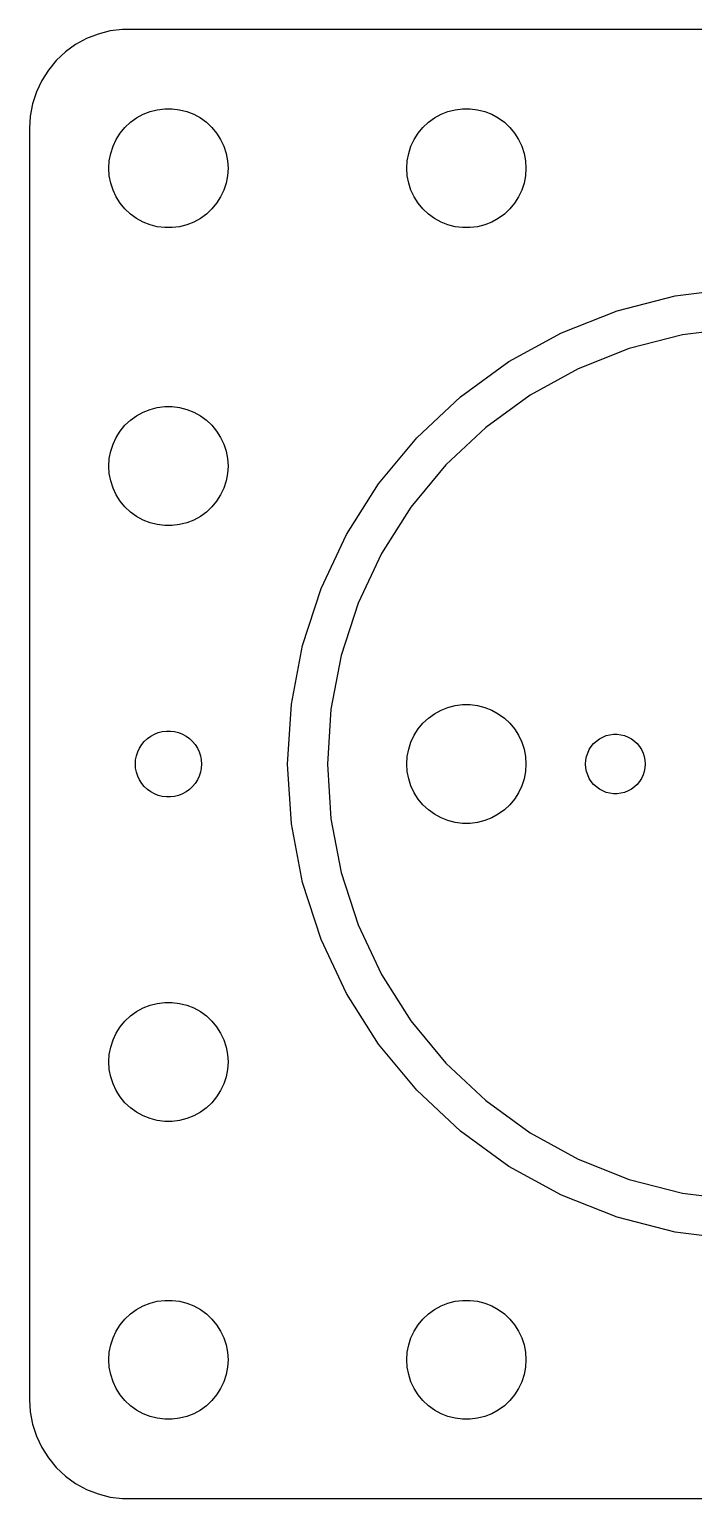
# Model space of a CAD drawing. Header units: metres. Extents: x -37 to 37, y -37 to 289.
# Drawn here: x -37 to -3.6, y 215 to 289 of the extents above; entities that cross this region are included whole.
import ezdxf

# ---------------------------------------------------------------- set-up
doc = ezdxf.new("R2010")
doc.units = ezdxf.units.M

msp = doc.modelspace()

# ---------------------------------------------------------------- linework, layer by layer
for p, q in [((-34.1289, 288.524), (-34.6791, 288.222)), ((-33.5451, 288.755), (-34.1289, 288.524)), ((-32.9369, 288.911), (-33.5451, 288.755)), ((-32.3139, 288.99), (-32.9369, 288.911)), ((32.3139, 288.99), (-32.3139, 288.99)), ((-35.1871, 287.853), (-35.6448, 287.423)), ((-34.6791, 288.222), (-35.1871, 287.853)), ((-35.6448, 287.423), (-36.0451, 286.939)), ((-36.3815, 286.409), (-36.6489, 285.841)), ((-36.0451, 286.939), (-36.3815, 286.409)), ((-36.6489, 285.841), (-36.8429, 285.243)), ((-36.8429, 285.243), (-36.9606, 284.627)), ((-31.2773, 284.714), (-30.927, 284.853)), ((-30.927, 284.853), (-30.5621, 284.947)), ((-30.5621, 284.947), (-30.1884, 284.994)), ((-30.1884, 284.994), (-29.8116, 284.994)), ((-29.8116, 284.994), (-29.4379, 284.947)), ((-29.4379, 284.947), (-29.0729, 284.853)), ((-29.0729, 284.853), (-28.7227, 284.714)), ((-16.2773, 284.714), (-15.927, 284.853)), ((-15.927, 284.853), (-15.5621, 284.947)), ((-15.5621, 284.947), (-15.1884, 284.994)), ((-15.1884, 284.994), (-14.8116, 284.994)), ((-14.8116, 284.994), (-14.4379, 284.947)), ((-14.4379, 284.947), (-14.0729, 284.853)), ((-14.0729, 284.853), (-13.7227, 284.714)), ((-36.9606, 284.627), (-37, 284)), ((-32.1869, 284.054), (-31.9123, 284.312)), ((-31.9123, 284.312), (-31.6075, 284.533)), ((-31.6075, 284.533), (-31.2773, 284.714)), ((-28.7227, 284.714), (-28.3925, 284.533)), ((-28.3925, 284.533), (-28.0877, 284.312)), ((-28.0877, 284.312), (-27.8131, 284.054)), ((-17.1869, 284.054), (-16.9123, 284.312)), ((-16.9123, 284.312), (-16.6075, 284.533)), ((-16.6075, 284.533), (-16.2773, 284.714)), ((-13.7227, 284.714), (-13.3925, 284.533)), ((-13.3925, 284.533), (-13.0877, 284.312)), ((-13.0877, 284.312), (-12.8131, 284.054)), ((-37, 284), (-37, 220)), ((-32.7893, 283.104), (-32.6289, 283.445)), ((-32.6289, 283.445), (-32.427, 283.763)), ((-32.427, 283.763), (-32.1869, 284.054)), ((-27.8131, 284.054), (-27.5729, 283.763)), ((-27.5729, 283.763), (-27.3711, 283.445)), ((-27.3711, 283.445), (-27.2107, 283.104)), ((-17.7893, 283.104), (-17.6289, 283.445)), ((-17.6289, 283.445), (-17.427, 283.763)), ((-17.427, 283.763), (-17.1869, 284.054)), ((-12.8131, 284.054), (-12.5729, 283.763)), ((-12.5729, 283.763), (-12.3711, 283.445)), ((-12.3711, 283.445), (-12.2107, 283.104)), ((-32.9763, 282.376), (-32.9057, 282.746)), ((-32.9057, 282.746), (-32.7893, 283.104)), ((-27.2107, 283.104), (-27.0942, 282.746)), ((-27.0942, 282.746), (-27.0237, 282.376)), ((-17.9763, 282.376), (-17.9057, 282.746)), ((-17.9057, 282.746), (-17.7893, 283.104)), ((-12.2107, 283.104), (-12.0942, 282.746)), ((-12.0942, 282.746), (-12.0237, 282.376)), ((-33, 282), (-32.9763, 282.376)), ((-32.9763, 281.624), (-33, 282)), ((-27.0237, 282.376), (-27, 282)), ((-27, 282), (-27.0237, 281.624)), ((-18, 282), (-17.9763, 282.376)), ((-17.9763, 281.624), (-18, 282)), ((-12.0237, 282.376), (-12, 282)), ((-12, 282), (-12.0237, 281.624)), ((-32.9057, 281.254), (-32.9763, 281.624)), ((-32.7893, 280.896), (-32.9057, 281.254)), ((-27.0942, 281.254), (-27.2107, 280.896)), ((-27.0237, 281.624), (-27.0942, 281.254)), ((-17.9057, 281.254), (-17.9763, 281.624)), ((-17.7893, 280.896), (-17.9057, 281.254)), ((-12.0942, 281.254), (-12.2107, 280.896)), ((-12.0237, 281.624), (-12.0942, 281.254)), ((-32.6289, 280.555), (-32.7893, 280.896)), ((-32.427, 280.237), (-32.6289, 280.555)), ((-27.3711, 280.555), (-27.5729, 280.237)), ((-27.2107, 280.896), (-27.3711, 280.555)), ((-17.6289, 280.555), (-17.7893, 280.896)), ((-17.427, 280.237), (-17.6289, 280.555)), ((-12.3711, 280.555), (-12.5729, 280.237)), ((-12.2107, 280.896), (-12.3711, 280.555)), ((-32.1869, 279.946), (-32.427, 280.237)), ((-31.9123, 279.688), (-32.1869, 279.946)), ((-31.6075, 279.467), (-31.9123, 279.688)), ((-28.0877, 279.688), (-28.3925, 279.467)), ((-27.8131, 279.946), (-28.0877, 279.688)), ((-27.5729, 280.237), (-27.8131, 279.946)), ((-17.1869, 279.946), (-17.427, 280.237)), ((-16.9123, 279.688), (-17.1869, 279.946)), ((-16.6075, 279.467), (-16.9123, 279.688)), ((-13.0877, 279.688), (-13.3925, 279.467)), ((-12.8131, 279.946), (-13.0877, 279.688)), ((-12.5729, 280.237), (-12.8131, 279.946)), ((-31.2773, 279.286), (-31.6075, 279.467)), ((-30.927, 279.147), (-31.2773, 279.286)), ((-30.5621, 279.053), (-30.927, 279.147)), ((-30.1884, 279.006), (-30.5621, 279.053)), ((-29.8116, 279.006), (-30.1884, 279.006)), ((-29.4379, 279.053), (-29.8116, 279.006)), ((-29.0729, 279.147), (-29.4379, 279.053)), ((-28.7227, 279.286), (-29.0729, 279.147)), ((-28.3925, 279.467), (-28.7227, 279.286)), ((-16.2773, 279.286), (-16.6075, 279.467)), ((-15.927, 279.147), (-16.2773, 279.286)), ((-15.5621, 279.053), (-15.927, 279.147)), ((-15.1884, 279.006), (-15.5621, 279.053)), ((-14.8116, 279.006), (-15.1884, 279.006)), ((-14.4379, 279.053), (-14.8116, 279.006)), ((-14.0729, 279.147), (-14.4379, 279.053)), ((-13.7227, 279.286), (-14.0729, 279.147)), ((-13.3925, 279.467), (-13.7227, 279.286)), ((-4.49715, 275.575), (-1.50696, 275.953)), ((-7.4164, 274.825), (-4.49715, 275.575)), ((-10.2187, 273.716), (-7.4164, 274.825)), ((-1.38138, 273.957), (-4.12238, 273.61)), ((-12.8598, 272.264), (-10.2187, 273.716)), ((-4.12238, 273.61), (-6.79837, 272.923)), ((-15.2982, 270.492), (-12.8598, 272.264)), ((-6.79837, 272.923), (-9.36714, 271.906)), ((-9.36714, 271.906), (-11.7882, 270.575)), ((-17.4952, 268.429), (-15.2982, 270.492)), ((-11.7882, 270.575), (-14.0233, 268.951)), ((-32.1869, 269.054), (-31.9123, 269.312)), ((-31.9123, 269.312), (-31.6075, 269.533)), ((-31.6075, 269.533), (-31.2773, 269.714)), ((-31.2773, 269.714), (-30.927, 269.853)), ((-30.927, 269.853), (-30.5621, 269.947)), ((-30.5621, 269.947), (-30.1884, 269.994)), ((-30.1884, 269.994), (-29.8116, 269.994)), ((-29.8116, 269.994), (-29.4379, 269.947)), ((-29.4379, 269.947), (-29.0729, 269.853)), ((-29.0729, 269.853), (-28.7227, 269.714)), ((-28.7227, 269.714), (-28.3925, 269.533)), ((-28.3925, 269.533), (-28.0877, 269.312)), ((-28.0877, 269.312), (-27.8131, 269.054)), ((-32.6289, 268.445), (-32.427, 268.763)), ((-32.427, 268.763), (-32.1869, 269.054)), ((-27.8131, 269.054), (-27.5729, 268.763)), ((-27.5729, 268.763), (-27.3711, 268.445)), ((-14.0233, 268.951), (-16.0373, 267.06)), ((-32.9057, 267.746), (-32.7893, 268.104)), ((-32.7893, 268.104), (-32.6289, 268.445)), ((-27.3711, 268.445), (-27.2107, 268.104)), ((-27.2107, 268.104), (-27.0942, 267.746)), ((-19.4164, 266.107), (-17.4952, 268.429)), ((-33, 267), (-32.9763, 267.376)), ((-32.9763, 267.376), (-32.9057, 267.746)), ((-27.0942, 267.746), (-27.0237, 267.376)), ((-27.0237, 267.376), (-27, 267)), ((-32.9763, 266.624), (-33, 267)), ((-32.9057, 266.254), (-32.9763, 266.624)), ((-27.0237, 266.624), (-27.0942, 266.254)), ((-27, 267), (-27.0237, 266.624)), ((-16.0373, 267.06), (-17.7984, 264.931)), ((-32.7893, 265.896), (-32.9057, 266.254)), ((-32.6289, 265.555), (-32.7893, 265.896)), ((-27.2107, 265.896), (-27.3711, 265.555)), ((-27.0942, 266.254), (-27.2107, 265.896)), ((-21.0314, 263.562), (-19.4164, 266.107)), ((-32.427, 265.237), (-32.6289, 265.555)), ((-32.1869, 264.946), (-32.427, 265.237)), ((-31.9123, 264.688), (-32.1869, 264.946)), ((-27.8131, 264.946), (-28.0877, 264.688)), ((-27.5729, 265.237), (-27.8131, 264.946)), ((-27.3711, 265.555), (-27.5729, 265.237)), ((-17.7984, 264.931), (-19.2787, 262.599)), ((-31.6075, 264.467), (-31.9123, 264.688)), ((-31.2773, 264.286), (-31.6075, 264.467)), ((-30.927, 264.147), (-31.2773, 264.286)), ((-30.5621, 264.053), (-30.927, 264.147)), ((-29.0729, 264.147), (-29.4379, 264.053)), ((-28.7227, 264.286), (-29.0729, 264.147)), ((-28.3925, 264.467), (-28.7227, 264.286)), ((-28.0877, 264.688), (-28.3925, 264.467)), ((-30.1884, 264.006), (-30.5621, 264.053)), ((-29.8116, 264.006), (-30.1884, 264.006)), ((-29.4379, 264.053), (-29.8116, 264.006)), ((-22.3146, 260.835), (-21.0314, 263.562)), ((-19.2787, 262.599), (-20.4551, 260.099)), ((-23.246, 257.969), (-22.3146, 260.835)), ((-20.4551, 260.099), (-21.3088, 257.471)), ((-23.8107, 255.008), (-23.246, 257.969)), ((-21.3088, 257.471), (-21.8265, 254.757)), ((-24, 252), (-23.8107, 255.008)), ((-21.8265, 254.757), (-22, 252)), ((-16.9123, 254.312), (-16.6075, 254.533)), ((-16.6075, 254.533), (-16.2773, 254.714)), ((-16.2773, 254.714), (-15.927, 254.853)), ((-15.927, 254.853), (-15.5621, 254.947)), ((-15.5621, 254.947), (-15.1884, 254.994)), ((-15.1884, 254.994), (-14.8116, 254.994)), ((-14.8116, 254.994), (-14.4379, 254.947)), ((-14.4379, 254.947), (-14.0729, 254.853)), ((-14.0729, 254.853), (-13.7227, 254.714)), ((-13.7227, 254.714), (-13.3925, 254.533)), ((-13.3925, 254.533), (-13.0877, 254.312)), ((-17.6289, 253.445), (-17.427, 253.763)), ((-17.427, 253.763), (-17.1869, 254.054)), ((-17.1869, 254.054), (-16.9123, 254.312)), ((-13.0877, 254.312), (-12.8131, 254.054)), ((-12.8131, 254.054), (-12.5729, 253.763)), ((-12.5729, 253.763), (-12.3711, 253.445)), ((-31.3468, 252.978), (-31.2135, 253.14)), ((-31.2135, 253.14), (-31.0611, 253.283)), ((-31.0611, 253.283), (-30.892, 253.406)), ((-30.892, 253.406), (-30.7088, 253.506)), ((-30.7088, 253.506), (-30.5144, 253.583)), ((-30.5144, 253.583), (-30.3119, 253.635)), ((-30.3119, 253.635), (-30.1045, 253.661)), ((-30.1045, 253.661), (-29.8955, 253.661)), ((-29.8955, 253.661), (-29.6881, 253.635)), ((-29.6881, 253.635), (-29.4856, 253.583)), ((-29.4856, 253.583), (-29.2912, 253.506)), ((-29.2912, 253.506), (-29.108, 253.406)), ((-29.108, 253.406), (-28.9389, 253.283)), ((-28.9389, 253.283), (-28.7865, 253.14)), ((-28.7865, 253.14), (-28.6532, 252.978)), ((-17.9057, 252.746), (-17.7893, 253.104)), ((-17.7893, 253.104), (-17.6289, 253.445)), ((-12.3711, 253.445), (-12.2107, 253.104)), ((-12.2107, 253.104), (-12.0942, 252.746)), ((-8.71352, 252.882), (-8.59344, 253.027)), ((-8.59344, 253.027), (-8.45613, 253.156)), ((-8.45613, 253.156), (-8.30373, 253.266)), ((-8.30373, 253.266), (-8.13866, 253.357)), ((-8.13866, 253.357), (-7.96352, 253.427)), ((-7.96352, 253.427), (-7.78107, 253.473)), ((-7.78107, 253.473), (-7.59418, 253.497)), ((-7.59418, 253.497), (-7.40581, 253.497)), ((-7.40581, 253.497), (-7.21892, 253.473)), ((-7.21892, 253.473), (-7.03647, 253.427)), ((-7.03647, 253.427), (-6.86133, 253.357)), ((-6.86133, 253.357), (-6.69626, 253.266)), ((-6.69626, 253.266), (-6.54385, 253.156)), ((-6.54385, 253.156), (-6.40654, 253.027)), ((-6.40654, 253.027), (-6.28647, 252.882)), ((-31.6516, 252.209), (-31.6124, 252.414)), ((-31.6124, 252.414), (-31.5478, 252.613)), ((-31.5478, 252.613), (-31.4588, 252.802)), ((-31.4588, 252.802), (-31.3468, 252.978)), ((-28.6532, 252.978), (-28.5412, 252.802)), ((-28.5412, 252.802), (-28.4522, 252.613)), ((-28.4522, 252.613), (-28.3876, 252.414)), ((-28.3876, 252.414), (-28.3484, 252.209)), ((-18, 252), (-17.9763, 252.376)), ((-17.9763, 252.376), (-17.9057, 252.746)), ((-12.0942, 252.746), (-12.0237, 252.376)), ((-12.0237, 252.376), (-12, 252)), ((-8.98816, 252.188), (-8.95287, 252.373)), ((-8.95287, 252.373), (-8.89465, 252.552)), ((-8.89465, 252.552), (-8.81445, 252.723)), ((-8.81445, 252.723), (-8.71352, 252.882)), ((-6.28647, 252.882), (-6.18553, 252.723)), ((-6.18553, 252.723), (-6.10533, 252.552)), ((-6.10533, 252.552), (-6.04712, 252.373)), ((-6.04712, 252.373), (-6.01183, 252.188)), ((-31.6647, 252), (-31.6516, 252.209)), ((-31.6516, 251.791), (-31.6647, 252)), ((-31.6124, 251.586), (-31.6516, 251.791)), ((-31.5478, 251.387), (-31.6124, 251.586)), ((-28.3876, 251.586), (-28.4522, 251.387)), ((-28.3484, 251.791), (-28.3876, 251.586)), ((-28.3484, 252.209), (-28.3353, 252)), ((-28.3353, 252), (-28.3484, 251.791)), ((-23.8107, 248.992), (-24, 252)), ((-22, 252), (-21.8265, 249.243)), ((-17.9763, 251.624), (-18, 252)), ((-17.9057, 251.254), (-17.9763, 251.624)), ((-12.0237, 251.624), (-12.0942, 251.254)), ((-12, 252), (-12.0237, 251.624)), ((-9, 252), (-8.98816, 252.188)), ((-8.98816, 251.812), (-9, 252)), ((-8.95287, 251.627), (-8.98816, 251.812)), ((-8.89465, 251.448), (-8.95287, 251.627)), ((-6.04712, 251.627), (-6.10533, 251.448)), ((-6.01183, 251.812), (-6.04712, 251.627)), ((-6.01183, 252.188), (-6, 252)), ((-6, 252), (-6.01183, 251.812)), ((-31.4588, 251.198), (-31.5478, 251.387)), ((-31.3468, 251.022), (-31.4588, 251.198)), ((-31.2135, 250.86), (-31.3468, 251.022)), ((-31.0611, 250.717), (-31.2135, 250.86)), ((-28.7865, 250.86), (-28.9389, 250.717)), ((-28.6532, 251.022), (-28.7865, 250.86)), ((-28.5412, 251.198), (-28.6532, 251.022)), ((-28.4522, 251.387), (-28.5412, 251.198)), ((-17.7893, 250.896), (-17.9057, 251.254)), ((-17.6289, 250.555), (-17.7893, 250.896)), ((-12.2107, 250.896), (-12.3711, 250.555)), ((-12.0942, 251.254), (-12.2107, 250.896)), ((-8.81445, 251.277), (-8.89465, 251.448)), ((-8.71352, 251.118), (-8.81445, 251.277)), ((-8.59344, 250.973), (-8.71352, 251.118)), ((-8.45613, 250.844), (-8.59344, 250.973)), ((-8.30373, 250.734), (-8.45613, 250.844)), ((-6.54385, 250.844), (-6.69626, 250.734)), ((-6.40654, 250.973), (-6.54385, 250.844)), ((-6.28647, 251.118), (-6.40654, 250.973)), ((-6.18553, 251.277), (-6.28647, 251.118)), ((-6.10533, 251.448), (-6.18553, 251.277)), ((-30.892, 250.594), (-31.0611, 250.717)), ((-30.7088, 250.494), (-30.892, 250.594)), ((-30.5144, 250.417), (-30.7088, 250.494)), ((-30.3119, 250.365), (-30.5144, 250.417)), ((-30.1045, 250.339), (-30.3119, 250.365)), ((-29.8955, 250.339), (-30.1045, 250.339)), ((-29.6881, 250.365), (-29.8955, 250.339)), ((-29.4856, 250.417), (-29.6881, 250.365)), ((-29.2912, 250.494), (-29.4856, 250.417)), ((-29.108, 250.594), (-29.2912, 250.494)), ((-28.9389, 250.717), (-29.108, 250.594)), ((-17.427, 250.237), (-17.6289, 250.555)), ((-17.1869, 249.946), (-17.427, 250.237)), ((-12.5729, 250.237), (-12.8131, 249.946)), ((-12.3711, 250.555), (-12.5729, 250.237)), ((-8.13866, 250.643), (-8.30373, 250.734)), ((-7.96352, 250.573), (-8.13866, 250.643)), ((-7.78107, 250.527), (-7.96352, 250.573)), ((-7.59418, 250.503), (-7.78107, 250.527)), ((-7.40581, 250.503), (-7.59418, 250.503)), ((-7.21892, 250.527), (-7.40581, 250.503)), ((-7.03647, 250.573), (-7.21892, 250.527)), ((-6.86133, 250.643), (-7.03647, 250.573)), ((-6.69626, 250.734), (-6.86133, 250.643)), ((-16.9123, 249.688), (-17.1869, 249.946)), ((-16.6075, 249.467), (-16.9123, 249.688)), ((-16.2773, 249.286), (-16.6075, 249.467)), ((-13.3925, 249.467), (-13.7227, 249.286)), ((-13.0877, 249.688), (-13.3925, 249.467)), ((-12.8131, 249.946), (-13.0877, 249.688)), ((-23.246, 246.031), (-23.8107, 248.992)), ((-21.8265, 249.243), (-21.3088, 246.529)), ((-15.927, 249.147), (-16.2773, 249.286)), ((-15.5621, 249.053), (-15.927, 249.147)), ((-15.1884, 249.006), (-15.5621, 249.053)), ((-14.8116, 249.006), (-15.1884, 249.006)), ((-14.4379, 249.053), (-14.8116, 249.006)), ((-14.0729, 249.147), (-14.4379, 249.053)), ((-13.7227, 249.286), (-14.0729, 249.147)), ((-21.3088, 246.529), (-20.4551, 243.901)), ((-22.3146, 243.165), (-23.246, 246.031)), ((-20.4551, 243.901), (-19.2787, 241.401)), ((-21.0314, 240.438), (-22.3146, 243.165)), ((-19.2787, 241.401), (-17.7984, 239.069)), ((-19.4164, 237.893), (-21.0314, 240.438)), ((-31.6075, 239.533), (-31.2773, 239.714)), ((-31.2773, 239.714), (-30.927, 239.853)), ((-30.927, 239.853), (-30.5621, 239.947)), ((-30.5621, 239.947), (-30.1884, 239.994)), ((-30.1884, 239.994), (-29.8116, 239.994)), ((-29.8116, 239.994), (-29.4379, 239.947)), ((-29.4379, 239.947), (-29.0729, 239.853)), ((-29.0729, 239.853), (-28.7227, 239.714)), ((-28.7227, 239.714), (-28.3925, 239.533)), ((-32.427, 238.763), (-32.1869, 239.054)), ((-32.1869, 239.054), (-31.9123, 239.312)), ((-31.9123, 239.312), (-31.6075, 239.533)), ((-28.3925, 239.533), (-28.0877, 239.312)), ((-28.0877, 239.312), (-27.8131, 239.054)), ((-27.8131, 239.054), (-27.5729, 238.763)), ((-17.7984, 239.069), (-16.0373, 236.94)), ((-32.7893, 238.104), (-32.6289, 238.445)), ((-32.6289, 238.445), (-32.427, 238.763)), ((-27.5729, 238.763), (-27.3711, 238.445)), ((-27.3711, 238.445), (-27.2107, 238.104)), ((-32.9763, 237.376), (-32.9057, 237.746)), ((-32.9057, 237.746), (-32.7893, 238.104)), ((-27.2107, 238.104), (-27.0942, 237.746)), ((-27.0942, 237.746), (-27.0237, 237.376)), ((-17.4952, 235.571), (-19.4164, 237.893)), ((-33, 237), (-32.9763, 237.376)), ((-32.9763, 236.624), (-33, 237)), ((-27.0237, 237.376), (-27, 237)), ((-27, 237), (-27.0237, 236.624)), ((-16.0373, 236.94), (-14.0233, 235.049)), ((-32.9057, 236.254), (-32.9763, 236.624)), ((-32.7893, 235.896), (-32.9057, 236.254)), ((-27.0942, 236.254), (-27.2107, 235.896)), ((-27.0237, 236.624), (-27.0942, 236.254)), ((-32.6289, 235.555), (-32.7893, 235.896)), ((-32.427, 235.237), (-32.6289, 235.555)), ((-27.3711, 235.555), (-27.5729, 235.237)), ((-27.2107, 235.896), (-27.3711, 235.555)), ((-15.2982, 233.508), (-17.4952, 235.571)), ((-32.1869, 234.946), (-32.427, 235.237)), ((-31.9123, 234.688), (-32.1869, 234.946)), ((-31.6075, 234.467), (-31.9123, 234.688)), ((-28.0877, 234.688), (-28.3925, 234.467)), ((-27.8131, 234.946), (-28.0877, 234.688)), ((-27.5729, 235.237), (-27.8131, 234.946)), ((-14.0233, 235.049), (-11.7882, 233.425)), ((-31.2773, 234.286), (-31.6075, 234.467)), ((-30.927, 234.147), (-31.2773, 234.286)), ((-30.5621, 234.053), (-30.927, 234.147)), ((-30.1884, 234.006), (-30.5621, 234.053)), ((-29.8116, 234.006), (-30.1884, 234.006)), ((-29.4379, 234.053), (-29.8116, 234.006)), ((-29.0729, 234.147), (-29.4379, 234.053)), ((-28.7227, 234.286), (-29.0729, 234.147)), ((-28.3925, 234.467), (-28.7227, 234.286)), ((-12.8598, 231.736), (-15.2982, 233.508)), ((-11.7882, 233.425), (-9.36714, 232.094)), ((-10.2187, 230.284), (-12.8598, 231.736)), ((-9.36714, 232.094), (-6.79837, 231.077)), ((-6.79837, 231.077), (-4.12238, 230.39)), ((-7.4164, 229.175), (-10.2187, 230.284)), ((-4.12238, 230.39), (-1.38138, 230.043)), ((-4.49715, 228.425), (-7.4164, 229.175)), ((-1.50696, 228.047), (-4.49715, 228.425)), ((-30.927, 224.853), (-30.5621, 224.947)), ((-30.5621, 224.947), (-30.1884, 224.994)), ((-30.1884, 224.994), (-29.8116, 224.994)), ((-29.8116, 224.994), (-29.4379, 224.947)), ((-29.4379, 224.947), (-29.0729, 224.853)), ((-15.927, 224.853), (-15.5621, 224.947)), ((-15.5621, 224.947), (-15.1884, 224.994)), ((-15.1884, 224.994), (-14.8116, 224.994)), ((-14.8116, 224.994), (-14.4379, 224.947)), ((-14.4379, 224.947), (-14.0729, 224.853)), ((-32.1869, 224.054), (-31.9123, 224.312)), ((-31.9123, 224.312), (-31.6075, 224.533)), ((-31.6075, 224.533), (-31.2773, 224.714)), ((-31.2773, 224.714), (-30.927, 224.853)), ((-29.0729, 224.853), (-28.7227, 224.714)), ((-28.7227, 224.714), (-28.3925, 224.533)), ((-28.3925, 224.533), (-28.0877, 224.312)), ((-28.0877, 224.312), (-27.8131, 224.054)), ((-17.1869, 224.054), (-16.9123, 224.312)), ((-16.9123, 224.312), (-16.6075, 224.533)), ((-16.6075, 224.533), (-16.2773, 224.714)), ((-16.2773, 224.714), (-15.927, 224.853)), ((-14.0729, 224.853), (-13.7227, 224.714)), ((-13.7227, 224.714), (-13.3925, 224.533)), ((-13.3925, 224.533), (-13.0877, 224.312)), ((-13.0877, 224.312), (-12.8131, 224.054)), ((-32.7893, 223.104), (-32.6289, 223.445)), ((-32.6289, 223.445), (-32.427, 223.763)), ((-32.427, 223.763), (-32.1869, 224.054)), ((-27.8131, 224.054), (-27.5729, 223.763)), ((-27.5729, 223.763), (-27.3711, 223.445)), ((-27.3711, 223.445), (-27.2107, 223.104)), ((-17.7893, 223.104), (-17.6289, 223.445)), ((-17.6289, 223.445), (-17.427, 223.763)), ((-17.427, 223.763), (-17.1869, 224.054)), ((-12.8131, 224.054), (-12.5729, 223.763)), ((-12.5729, 223.763), (-12.3711, 223.445)), ((-12.3711, 223.445), (-12.2107, 223.104)), ((-32.9763, 222.376), (-32.9057, 222.746)), ((-32.9057, 222.746), (-32.7893, 223.104)), ((-27.2107, 223.104), (-27.0942, 222.746)), ((-27.0942, 222.746), (-27.0237, 222.376)), ((-17.9763, 222.376), (-17.9057, 222.746)), ((-17.9057, 222.746), (-17.7893, 223.104)), ((-12.2107, 223.104), (-12.0942, 222.746)), ((-12.0942, 222.746), (-12.0237, 222.376)), ((-33, 222), (-32.9763, 222.376)), ((-32.9763, 221.624), (-33, 222)), ((-27.0237, 222.376), (-27, 222)), ((-27, 222), (-27.0237, 221.624)), ((-18, 222), (-17.9763, 222.376)), ((-17.9763, 221.624), (-18, 222)), ((-12.0237, 222.376), (-12, 222)), ((-12, 222), (-12.0237, 221.624)), ((-32.9057, 221.254), (-32.9763, 221.624)), ((-32.7893, 220.896), (-32.9057, 221.254)), ((-27.0942, 221.254), (-27.2107, 220.896)), ((-27.0237, 221.624), (-27.0942, 221.254)), ((-17.9057, 221.254), (-17.9763, 221.624)), ((-17.7893, 220.896), (-17.9057, 221.254)), ((-12.0942, 221.254), (-12.2107, 220.896)), ((-12.0237, 221.624), (-12.0942, 221.254)), ((-32.6289, 220.555), (-32.7893, 220.896)), ((-32.427, 220.237), (-32.6289, 220.555)), ((-27.3711, 220.555), (-27.5729, 220.237)), ((-27.2107, 220.896), (-27.3711, 220.555)), ((-17.6289, 220.555), (-17.7893, 220.896)), ((-17.427, 220.237), (-17.6289, 220.555)), ((-12.3711, 220.555), (-12.5729, 220.237)), ((-12.2107, 220.896), (-12.3711, 220.555)), ((-37, 220), (-36.9606, 219.373)), ((-32.1869, 219.946), (-32.427, 220.237)), ((-31.9123, 219.688), (-32.1869, 219.946)), ((-27.8131, 219.946), (-28.0877, 219.688)), ((-27.5729, 220.237), (-27.8131, 219.946)), ((-17.1869, 219.946), (-17.427, 220.237)), ((-16.9123, 219.688), (-17.1869, 219.946)), ((-12.8131, 219.946), (-13.0877, 219.688)), ((-12.5729, 220.237), (-12.8131, 219.946)), ((-36.9606, 219.373), (-36.8429, 218.757)), ((-31.6075, 219.467), (-31.9123, 219.688)), ((-31.2773, 219.286), (-31.6075, 219.467)), ((-30.927, 219.147), (-31.2773, 219.286)), ((-30.5621, 219.053), (-30.927, 219.147)), ((-30.1884, 219.006), (-30.5621, 219.053)), ((-29.8116, 219.006), (-30.1884, 219.006)), ((-29.4379, 219.053), (-29.8116, 219.006)), ((-29.0729, 219.147), (-29.4379, 219.053)), ((-28.7227, 219.286), (-29.0729, 219.147)), ((-28.3925, 219.467), (-28.7227, 219.286)), ((-28.0877, 219.688), (-28.3925, 219.467)), ((-16.6075, 219.467), (-16.9123, 219.688)), ((-16.2773, 219.286), (-16.6075, 219.467)), ((-15.927, 219.147), (-16.2773, 219.286)), ((-15.5621, 219.053), (-15.927, 219.147)), ((-15.1884, 219.006), (-15.5621, 219.053)), ((-14.8116, 219.006), (-15.1884, 219.006)), ((-14.4379, 219.053), (-14.8116, 219.006)), ((-14.0729, 219.147), (-14.4379, 219.053)), ((-13.7227, 219.286), (-14.0729, 219.147)), ((-13.3925, 219.467), (-13.7227, 219.286)), ((-13.0877, 219.688), (-13.3925, 219.467)), ((-36.8429, 218.757), (-36.6489, 218.159)), ((-36.6489, 218.159), (-36.3815, 217.591)), ((-36.3815, 217.591), (-36.0451, 217.061)), ((-36.0451, 217.061), (-35.6448, 216.577)), ((-35.6448, 216.577), (-35.1871, 216.147)), ((-35.1871, 216.147), (-34.6791, 215.778)), ((-34.6791, 215.778), (-34.1289, 215.476)), ((-34.1289, 215.476), (-33.5451, 215.245)), ((-33.5451, 215.245), (-32.9369, 215.089)), ((-32.9369, 215.089), (-32.3139, 215.01)), ((-32.3139, 215.01), (32.3139, 215.01))]:
    msp.add_line(p, q)

doc.saveas('drawing.dxf')
